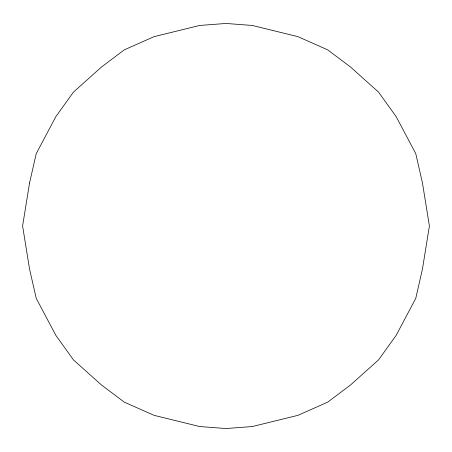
<?xml version="1.0" encoding="UTF-8"?>
<svg xmlns="http://www.w3.org/2000/svg" width="452" height="452" viewBox="0 0 452 452"><rect width="100%" height="100%" fill="white"/><g stroke="black" fill="none" stroke-linecap="round" stroke-linejoin="round"><path stroke-width="0.68" d="M29.533 183.015L22.6 226L29.533 268.985L36.228 298.343L55.85 335.361L73.45 359.888L101.446 384.951L124.3 402.15L154.087 415.348L199.677 426.541L226 428.541L252.323 426.541L297.913 415.348L327.7 402.15L350.554 384.951L378.55 359.888L396.15 335.361L415.772 298.343L422.467 268.985L429.4 226L422.467 183.015L415.772 153.657L396.15 116.639L378.55 92.112L350.554 67.049L327.7 49.85L297.913 36.652L252.323 25.459L226 23.459L199.677 25.459L154.087 36.652L124.3 49.85L101.446 67.049L73.45 92.112L55.85 116.639L36.228 153.657L29.533 183.015"/></g></svg>
